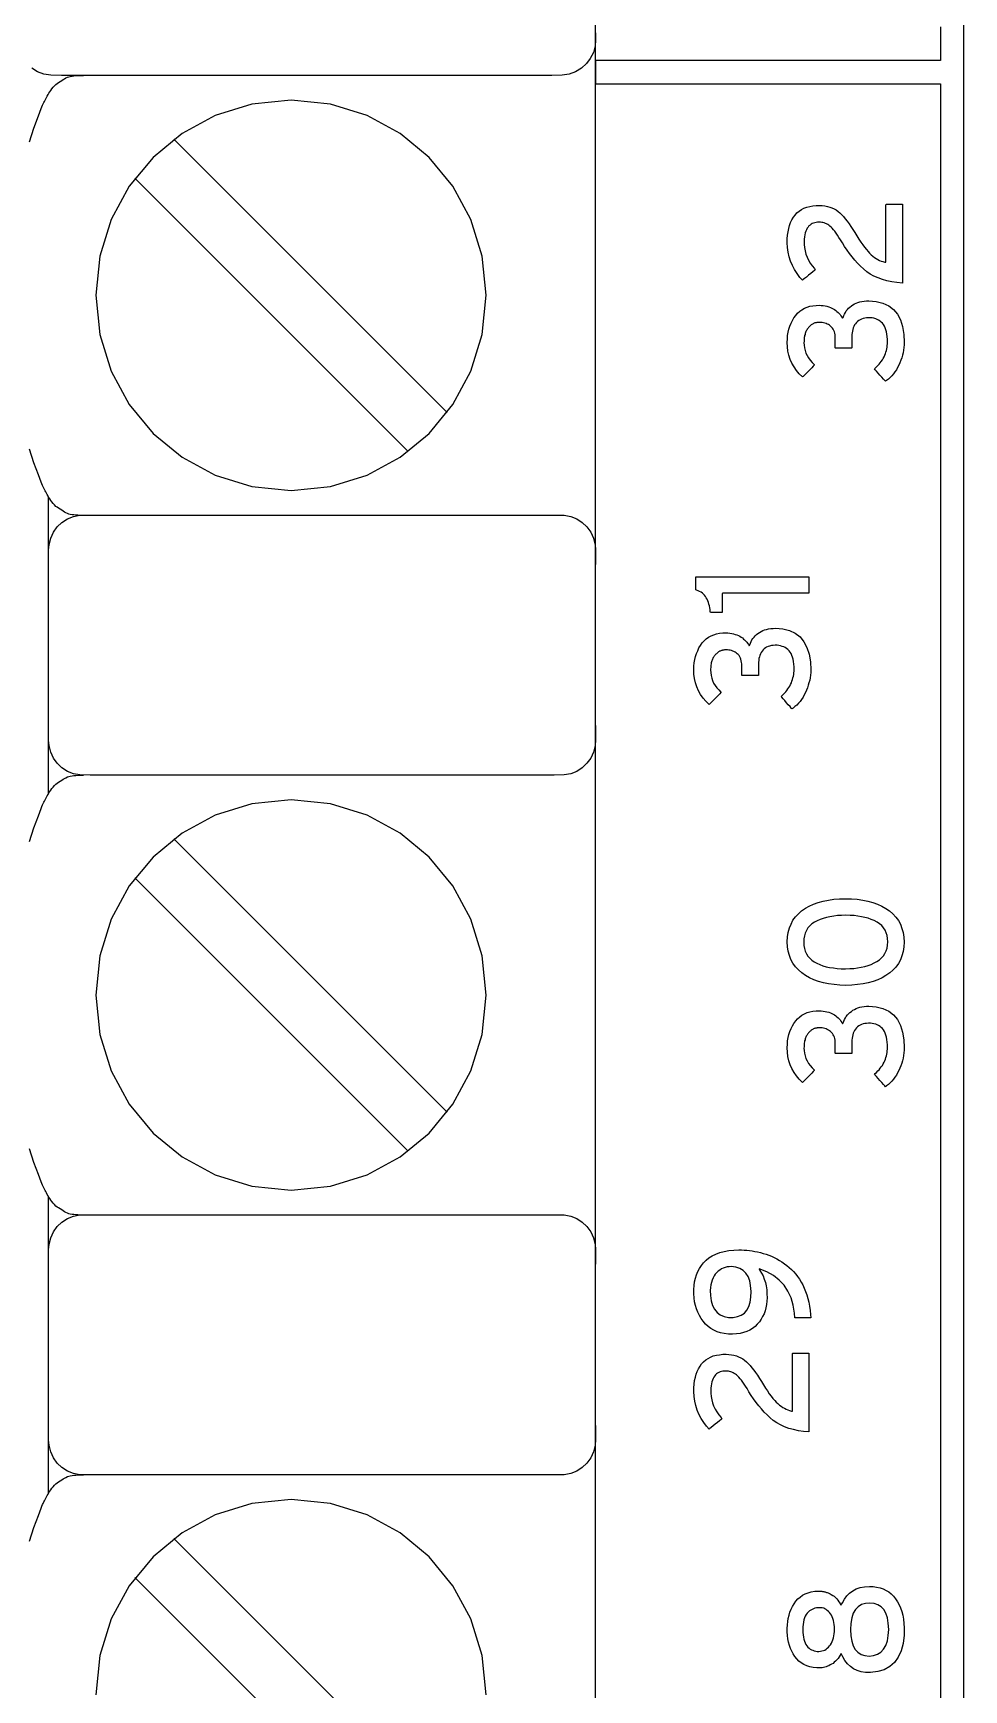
# Model space of a CAD drawing. Extents: x 1 to 47.7, y 0.2 to 33.5.
# Drawn here: x 32.601 to 33.399, y 12.192 to 13.613 of the extents above; entities that cross this region are included whole.
import ezdxf

# ---------------------------------------------------------------- set-up
doc = ezdxf.new("R2010")
doc.units = 0
doc.header["$MEASUREMENT"] = 0
doc.layers.add('6_0____DWG', color=7, linetype='CONTINUOUS')

msp = doc.modelspace()

# ---------------------------------------------------------------- linework, layer by layer
at = {"layer": '6_0____DWG'}
for points in [[(33.0831, 8.8068), (33.0831, 13.7879)], [(33.3988, 12.1213), (33.3988, 12.2202), (33.3988, 12.317), (33.3988, 12.4116), (33.3988, 12.5042), (33.3988, 12.5945), (33.3988, 12.6825), (33.3988, 12.7681), (33.3988, 12.8514), (33.3988, 12.9321), (33.3988, 13.0103), (33.3988, 13.0859), (33.3988, 13.1588), (33.3988, 13.229), (33.3988, 13.2963), (33.3988, 13.3609), (33.3988, 13.4224), (33.3988, 13.481), (33.3988, 13.5365), (33.3988, 13.5889), (33.3988, 13.6382)], [(33.0831, 13.6133), (33.0831, 13.611), (33.0831, 13.609), (33.0831, 13.6076), (33.0831, 13.6069), (33.0828, 13.6021), (33.0813, 13.5965), (33.0787, 13.5914), (33.0753, 13.5869), (33.071, 13.583), (33.0661, 13.58), (33.0607, 13.578), (33.0547, 13.5769), (33.0456, 13.5768), (33.0092, 13.5768), (32.9492, 13.5768), (32.875, 13.5768), (32.7961, 13.5768), (32.7219, 13.5768), (32.6619, 13.5768), (32.6255, 13.5768), (32.6164, 13.5769), (32.6104, 13.578), (32.6049, 13.58), (32.6, 13.583)], [(33.3788, 13.6185), (33.3788, 13.6054), (33.3788, 13.6002), (33.3788, 13.5959), (33.3788, 13.5927), (33.3788, 13.5906), (33.3788, 13.5896), (33.3786, 13.5895), (33.3755, 13.5895), (33.369, 13.5895), (33.3594, 13.5895), (33.3472, 13.5895), (33.3326, 13.5895), (33.3161, 13.5895), (33.298, 13.5895), (33.2586, 13.5895), (33.2171, 13.5895), (33.1767, 13.5895), (33.1578, 13.5895), (33.1402, 13.5895), (33.1243, 13.5895), (33.1104, 13.5895), (33.099, 13.5895), (33.0905, 13.5895), (33.085, 13.5895), (33.0836, 13.5895), (33.0831, 13.5895), (33.0831, 13.5876), (33.0831, 13.5832), (33.0831, 13.5726), (33.0831, 13.5697), (33.0831, 13.5695), (33.084, 13.5695), (33.0883, 13.5695), (33.0958, 13.5695), (33.1063, 13.5695), (33.1194, 13.5695), (33.1346, 13.5695), (33.1517, 13.5695), (33.1703, 13.5695), (33.1899, 13.5695), (33.231, 13.5695), (33.2721, 13.5695), (33.2917, 13.5695), (33.3103, 13.5695), (33.3273, 13.5695), (33.3426, 13.5695), (33.3556, 13.5695), (33.3661, 13.5695), (33.3737, 13.5695), (33.378, 13.5695), (33.3788, 13.5695), (33.3788, 13.569), (33.3788, 13.5666), (33.3788, 13.562), (33.3788, 13.5554), (33.3788, 13.5467), (33.3788, 13.5361), (33.3788, 13.5234), (33.3788, 13.5088), (33.3788, 13.4923), (33.3788, 13.4738), (33.3788, 13.4535), (33.3788, 13.4313), (33.3788, 13.4072), (33.3788, 13.3814), (33.3788, 13.3537), (33.3788, 13.3243), (33.3788, 13.2932), (33.3788, 13.2603), (33.3788, 13.2258), (33.3788, 13.1896), (33.3788, 13.1517), (33.3788, 13.1123), (33.3788, 13.0712), (33.3788, 13.0286), (33.3788, 12.9845), (33.3788, 12.9388), (33.3788, 12.8917), (33.3788, 12.8431), (33.3788, 12.793), (33.3788, 12.7416), (33.3788, 12.6887), (33.3788, 12.6345), (33.3788, 12.579), (33.3788, 12.5221), (33.3788, 12.4639), (33.3788, 12.4045), (33.3788, 12.3439), (33.3788, 12.282), (33.3788, 12.219), (33.3788, 12.1547)], [(32.598, 13.5199), (32.6018, 13.5317), (32.6057, 13.542), (32.6081, 13.5483), (32.6087, 13.5498), (32.6093, 13.5512), (32.6098, 13.5524), (32.6103, 13.5535), (32.6109, 13.5545), (32.6114, 13.5556), (32.6119, 13.5567), (32.6126, 13.5578), (32.6132, 13.5591), (32.6139, 13.5603), (32.6147, 13.5615), (32.6155, 13.5628), (32.6164, 13.564), (32.6173, 13.5653), (32.6183, 13.5666), (32.6194, 13.5679), (32.6205, 13.5691), (32.6218, 13.5699), (32.623, 13.5707), (32.6243, 13.5716), (32.6256, 13.5724), (32.6268, 13.5732), (32.6281, 13.574), (32.6293, 13.5746), (32.6306, 13.5752), (32.6317, 13.5757), (32.633, 13.576), (32.6345, 13.5762), (32.6361, 13.5764), (32.6377, 13.5766), (32.6394, 13.5767), (32.6411, 13.5768), (32.6428, 13.5768), (32.6443, 13.5768)], [(32.956, 13.2878), (32.7217, 13.5221)], [(32.9226, 13.2544), (32.6883, 13.4887)], [(32.6443, 13.1995), (32.6428, 13.1995), (32.6411, 13.1995), (32.6394, 13.1996), (32.6377, 13.1997), (32.6361, 13.1999), (32.6345, 13.2001), (32.633, 13.2004), (32.6317, 13.2007), (32.6306, 13.2011), (32.6293, 13.2017), (32.6281, 13.2024), (32.6268, 13.2031), (32.6256, 13.2039), (32.6243, 13.2048), (32.623, 13.2056), (32.6218, 13.2065), (32.6205, 13.2072), (32.6194, 13.2085), (32.6183, 13.2098), (32.6173, 13.2111), (32.6164, 13.2123), (32.6155, 13.2136), (32.6147, 13.2148), (32.6139, 13.216), (32.6132, 13.2173), (32.6126, 13.2185), (32.6119, 13.2197), (32.6114, 13.2207), (32.6109, 13.2218), (32.6103, 13.2229), (32.6098, 13.224), (32.6093, 13.2252), (32.6087, 13.2265), (32.6081, 13.228), (32.6057, 13.2343), (32.6018, 13.2446), (32.598, 13.2564)], [(32.6144, 12.961), (32.6144, 13.2158)], [(32.6144, 13.1573), (32.6144, 13.1578), (32.6144, 13.1592), (32.6144, 13.1611), (32.6144, 13.1633), (32.6144, 13.1655), (32.6144, 13.1675), (32.6144, 13.169), (32.6144, 13.1697), (32.6148, 13.1745), (32.6162, 13.18), (32.6186, 13.1852), (32.6218, 13.1897), (32.6258, 13.1935), (32.6305, 13.1965), (32.6357, 13.1986), (32.6413, 13.1996), (32.6499, 13.1997), (32.6844, 13.1997), (32.7412, 13.1997), (32.8114, 13.1997), (32.8861, 13.1997), (32.9563, 13.1997), (33.0131, 13.1997), (33.0476, 13.1997), (33.0562, 13.1996), (33.0619, 13.1986), (33.0671, 13.1965), (33.0717, 13.1935), (33.0757, 13.1897), (33.079, 13.1852), (33.0814, 13.18), (33.0828, 13.1745), (33.0831, 13.1697), (33.0831, 13.169), (33.0831, 13.1675), (33.0831, 13.1655), (33.0831, 13.1633), (33.0831, 13.1611), (33.0831, 13.1592), (33.0831, 13.1578), (33.0831, 13.1573)], [(33.0831, 13.0192), (33.0831, 13.0187), (33.0831, 13.0174), (33.0831, 13.0155), (33.0831, 13.0133), (33.0831, 13.011), (33.0831, 13.009), (33.0831, 13.0076), (33.0831, 13.0069), (33.0828, 13.0021), (33.0814, 12.9965), (33.079, 12.9914), (33.0757, 12.9869), (33.0717, 12.983), (33.0671, 12.98), (33.0619, 12.978), (33.0562, 12.9769), (33.0476, 12.9768), (33.0131, 12.9768), (32.9563, 12.9768), (32.8861, 12.9768), (32.8114, 12.9768), (32.7412, 12.9768), (32.6844, 12.9768), (32.6499, 12.9768), (32.6413, 12.9769), (32.6357, 12.978), (32.6305, 12.98), (32.6258, 12.983), (32.6218, 12.9869), (32.6186, 12.9914), (32.6162, 12.9965), (32.6148, 13.0021), (32.6144, 13.0069), (32.6144, 13.0076), (32.6144, 13.009), (32.6144, 13.011), (32.6144, 13.0133), (32.6144, 13.0155), (32.6144, 13.0174), (32.6144, 13.0187), (32.6144, 13.0192)], [(32.598, 12.9199), (32.6018, 12.9317), (32.6057, 12.942), (32.6081, 12.9483), (32.6087, 12.9498), (32.6093, 12.9512), (32.6098, 12.9524), (32.6103, 12.9535), (32.6109, 12.9545), (32.6114, 12.9556), (32.6119, 12.9567), (32.6126, 12.9578), (32.6132, 12.9591), (32.6139, 12.9603), (32.6147, 12.9615), (32.6155, 12.9628), (32.6164, 12.964), (32.6173, 12.9653), (32.6183, 12.9665), (32.6194, 12.9679), (32.6205, 12.9691), (32.6218, 12.9699), (32.623, 12.9707), (32.6243, 12.9716), (32.6256, 12.9724), (32.6268, 12.9732), (32.6281, 12.974), (32.6293, 12.9746), (32.6306, 12.9752), (32.6317, 12.9757), (32.633, 12.976), (32.6345, 12.9762), (32.6361, 12.9764), (32.6377, 12.9766), (32.6394, 12.9767), (32.6411, 12.9768), (32.6428, 12.9768), (32.6443, 12.9768)], [(32.956, 12.6878), (32.7217, 12.9221)], [(32.9226, 12.6544), (32.6883, 12.8887)], [(32.6443, 12.5995), (32.6428, 12.5995), (32.6411, 12.5995), (32.6394, 12.5996), (32.6377, 12.5997), (32.6361, 12.5999), (32.6345, 12.6001), (32.633, 12.6004), (32.6317, 12.6007), (32.6306, 12.6011), (32.6293, 12.6017), (32.6281, 12.6024), (32.6268, 12.6031), (32.6256, 12.6039), (32.6243, 12.6048), (32.623, 12.6056), (32.6218, 12.6064), (32.6205, 12.6072), (32.6194, 12.6085), (32.6183, 12.6098), (32.6173, 12.6111), (32.6164, 12.6123), (32.6155, 12.6136), (32.6147, 12.6148), (32.6139, 12.616), (32.6132, 12.6173), (32.6126, 12.6185), (32.6119, 12.6197), (32.6114, 12.6207), (32.6109, 12.6218), (32.6103, 12.6229), (32.6098, 12.624), (32.6093, 12.6252), (32.6087, 12.6265), (32.6081, 12.628), (32.6057, 12.6343), (32.6018, 12.6446), (32.598, 12.6564)], [(32.6144, 12.361), (32.6144, 12.6158)], [(32.6144, 12.5573), (32.6144, 12.5578), (32.6144, 12.5592), (32.6144, 12.5611), (32.6144, 12.5633), (32.6144, 12.5655), (32.6144, 12.5675), (32.6144, 12.569), (32.6144, 12.5697), (32.6148, 12.5745), (32.6162, 12.58), (32.6186, 12.5852), (32.6218, 12.5897), (32.6258, 12.5935), (32.6305, 12.5965), (32.6357, 12.5986), (32.6413, 12.5996), (32.6499, 12.5997), (32.6844, 12.5997), (32.7412, 12.5997), (32.8114, 12.5997), (32.8861, 12.5997), (32.9563, 12.5997), (33.0131, 12.5997), (33.0476, 12.5997), (33.0562, 12.5996), (33.0619, 12.5986), (33.0671, 12.5965), (33.0717, 12.5935), (33.0757, 12.5897), (33.079, 12.5852), (33.0814, 12.58), (33.0828, 12.5745), (33.0831, 12.5697), (33.0831, 12.569), (33.0831, 12.5675), (33.0831, 12.5655), (33.0831, 12.5633), (33.0831, 12.5611), (33.0831, 12.5592), (33.0831, 12.5578), (33.0831, 12.5573)], [(33.0831, 12.4192), (33.0831, 12.4187), (33.0831, 12.4174), (33.0831, 12.4155), (33.0831, 12.4133), (33.0831, 12.411), (33.0831, 12.409), (33.0831, 12.4076), (33.0831, 12.4069), (33.0828, 12.4021), (33.0814, 12.3965), (33.079, 12.3914), (33.0757, 12.3869), (33.0717, 12.383), (33.0671, 12.38), (33.0619, 12.378), (33.0562, 12.3769), (33.0476, 12.3768), (33.0131, 12.3768), (32.9563, 12.3768), (32.8861, 12.3768), (32.8114, 12.3768), (32.7412, 12.3768), (32.6844, 12.3768), (32.6499, 12.3768), (32.6413, 12.3769), (32.6357, 12.378), (32.6305, 12.38), (32.6258, 12.383), (32.6218, 12.3869), (32.6186, 12.3914), (32.6162, 12.3965), (32.6148, 12.4021), (32.6144, 12.4069), (32.6144, 12.4076), (32.6144, 12.409), (32.6144, 12.411), (32.6144, 12.4133), (32.6144, 12.4155), (32.6144, 12.4174), (32.6144, 12.4187), (32.6144, 12.4192)], [(32.598, 12.3199), (32.6018, 12.3317), (32.6057, 12.342), (32.6081, 12.3483), (32.6087, 12.3498), (32.6093, 12.3512), (32.6098, 12.3523), (32.6103, 12.3535), (32.6109, 12.3545), (32.6114, 12.3556), (32.6119, 12.3567), (32.6126, 12.3578), (32.6132, 12.3591), (32.6139, 12.3603), (32.6147, 12.3615), (32.6155, 12.3628), (32.6164, 12.364), (32.6173, 12.3653), (32.6183, 12.3665), (32.6194, 12.3679), (32.6205, 12.3691), (32.6218, 12.3699), (32.623, 12.3707), (32.6243, 12.3716), (32.6256, 12.3724), (32.6268, 12.3732), (32.6281, 12.374), (32.6293, 12.3746), (32.6306, 12.3752), (32.6317, 12.3757), (32.633, 12.376), (32.6345, 12.3762), (32.6361, 12.3764), (32.6377, 12.3766), (32.6394, 12.3767), (32.6411, 12.3768), (32.6428, 12.3768), (32.6443, 12.3768)], [(32.9894, 12.1882), (32.986, 12.2219), (32.9763, 12.2533), (32.9609, 12.2817), (32.9405, 12.3065), (32.9158, 12.3269), (32.8874, 12.3424), (32.856, 12.3521), (32.8223, 12.3555), (32.7886, 12.3521), (32.7572, 12.3424), (32.7288, 12.3269), (32.704, 12.3065), (32.6835, 12.2817), (32.6681, 12.2533), (32.6583, 12.2219), (32.6549, 12.1882)], [(32.956, 12.0878), (32.7217, 12.3221)], [(32.9226, 12.0544), (32.6883, 12.2887)]]:
    msp.add_lwpolyline(points, dxfattribs=at)
for points in [[(32.8223, 13.2208), (32.856, 13.2242), (32.8874, 13.234), (32.9158, 13.2494), (32.9405, 13.2698), (32.9609, 13.2946), (32.9763, 13.3231), (32.986, 13.3545), (32.9894, 13.3883), (32.986, 13.4219), (32.9763, 13.4533), (32.9609, 13.4818), (32.9405, 13.5065), (32.9158, 13.5269), (32.8874, 13.5424), (32.856, 13.5521), (32.8223, 13.5555), (32.7886, 13.5521), (32.7572, 13.5424), (32.7288, 13.5269), (32.704, 13.5065), (32.6835, 13.4818), (32.6681, 13.4533), (32.6583, 13.4219), (32.6549, 13.3883), (32.6583, 13.3545), (32.6681, 13.3231), (32.6835, 13.2946), (32.704, 13.2698), (32.7288, 13.2494), (32.7572, 13.234), (32.7886, 13.2242)], [(33.3462, 13.3987), (33.3415, 13.3991), (33.3371, 13.3998), (33.3329, 13.4007), (33.329, 13.4018), (33.3253, 13.4031), (33.3218, 13.4047), (33.3186, 13.4065), (33.3156, 13.4085), (33.3128, 13.4108), (33.3102, 13.4133), (33.3077, 13.4158), (33.3053, 13.4184), (33.303, 13.4212), (33.3008, 13.424), (33.2987, 13.427), (33.2966, 13.43), (33.2947, 13.4332), (33.2931, 13.4359), (33.2918, 13.4379), (33.2906, 13.4398), (33.2894, 13.4415), (33.2883, 13.4431), (33.2872, 13.4444), (33.2861, 13.4457), (33.2851, 13.4467), (33.2841, 13.4476), (33.2832, 13.4483), (33.2822, 13.4489), (33.2812, 13.4495), (33.2802, 13.4499), (33.2791, 13.4503), (33.2781, 13.4506), (33.277, 13.4508), (33.2759, 13.4509), (33.2748, 13.451), (33.2735, 13.4509), (33.2723, 13.4508), (33.2711, 13.4505), (33.2699, 13.4502), (33.2689, 13.4497), (33.2679, 13.4491), (33.267, 13.4484), (33.2661, 13.4477), (33.2653, 13.4468), (33.2646, 13.4457), (33.264, 13.4445), (33.2634, 13.4432), (33.2629, 13.4417), (33.2626, 13.4401), (33.2623, 13.4383), (33.2621, 13.4364), (33.262, 13.4343), (33.262, 13.4319), (33.2623, 13.4291), (33.2628, 13.4263), (33.2635, 13.4236), (33.2645, 13.421), (33.2657, 13.4184), (33.2671, 13.4159), (33.2688, 13.4135), (33.2707, 13.4112), (33.2715, 13.4101), (33.2708, 13.4094), (33.2694, 13.4083), (33.2677, 13.4069), (33.2658, 13.4054), (33.264, 13.4039), (33.2624, 13.4026), (33.2612, 13.4017), (33.2606, 13.4012), (33.2584, 13.4036), (33.2559, 13.4069), (33.2537, 13.4103), (33.2519, 13.4139), (33.2503, 13.4175), (33.2491, 13.4213), (33.2482, 13.4252), (33.2477, 13.4292), (33.2475, 13.4333), (33.2475, 13.4367), (33.2478, 13.4398), (33.2482, 13.4428), (33.2488, 13.4456), (33.2495, 13.4482), (33.2504, 13.4507), (33.2515, 13.453), (33.2527, 13.4552), (33.2542, 13.4571), (33.2558, 13.4589), (33.2576, 13.4605), (33.2596, 13.4618), (33.2618, 13.4629), (33.2642, 13.4639), (33.2667, 13.4645), (33.2694, 13.465), (33.2723, 13.4653), (33.2751, 13.4653), (33.2775, 13.4652), (33.2797, 13.4649), (33.2819, 13.4645), (33.2839, 13.4639), (33.2858, 13.4632), (33.2877, 13.4624), (33.2894, 13.4614), (33.291, 13.4602), (33.2925, 13.4589), (33.2941, 13.4574), (33.2956, 13.4557), (33.2972, 13.4538), (33.2988, 13.4518), (33.3004, 13.4496), (33.302, 13.4473), (33.3037, 13.4447), (33.3054, 13.442), (33.3071, 13.4391), (33.3089, 13.4364), (33.3106, 13.4338), (33.3122, 13.4315), (33.3137, 13.4294), (33.3153, 13.4275), (33.3167, 13.4258), (33.3181, 13.4243), (33.3195, 13.423), (33.3209, 13.4218), (33.3223, 13.4208), (33.3237, 13.4198), (33.3251, 13.419), (33.3266, 13.4182), (33.328, 13.4176), (33.3295, 13.4171), (33.3311, 13.4166), (33.3321, 13.4166), (33.3321, 13.4195), (33.3321, 13.4251), (33.3321, 13.4325), (33.3321, 13.4409), (33.3321, 13.4493), (33.3321, 13.4568), (33.3321, 13.4627), (33.3321, 13.4659), (33.3322, 13.4663), (33.3333, 13.4663), (33.335, 13.4663), (33.3372, 13.4663), (33.3395, 13.4663), (33.3419, 13.4663), (33.3439, 13.4663), (33.3454, 13.4663), (33.3462, 13.4663), (33.3462, 13.4648), (33.3462, 13.4591), (33.3462, 13.4503), (33.3462, 13.4395), (33.3462, 13.428), (33.3462, 13.417), (33.3462, 13.4077), (33.3462, 13.4012)], [(33.3173, 13.3836), (33.3238, 13.383), (33.3294, 13.3816), (33.3344, 13.3793), (33.3385, 13.3761), (33.3419, 13.3721), (33.3445, 13.3672), (33.3463, 13.3614), (33.3474, 13.3547), (33.3477, 13.348), (33.3476, 13.3457), (33.3474, 13.3434), (33.3471, 13.3412), (33.3467, 13.339), (33.3462, 13.3368), (33.3456, 13.3346), (33.3449, 13.3325), (33.3441, 13.3304), (33.3431, 13.3283), (33.3421, 13.3263), (33.341, 13.3244), (33.3398, 13.3226), (33.3385, 13.3209), (33.3372, 13.3193), (33.3357, 13.3178), (33.3342, 13.3164), (33.3326, 13.3151), (33.3316, 13.3145), (33.331, 13.3151), (33.3299, 13.3164), (33.3285, 13.318), (33.3269, 13.3198), (33.3254, 13.3216), (33.324, 13.3232), (33.3229, 13.3244), (33.3223, 13.3251), (33.3229, 13.3258), (33.3241, 13.3269), (33.3252, 13.328), (33.3263, 13.3291), (33.3272, 13.3303), (33.3281, 13.3315), (33.329, 13.3328), (33.3297, 13.3341), (33.3304, 13.3354), (33.331, 13.3368), (33.3316, 13.3382), (33.332, 13.3396), (33.3324, 13.341), (33.3328, 13.3424), (33.333, 13.3439), (33.3332, 13.3453), (33.3333, 13.3467), (33.3334, 13.3481), (33.3333, 13.3504), (33.3332, 13.3528), (33.3329, 13.3549), (33.3326, 13.3569), (33.3321, 13.3587), (33.3315, 13.3604), (33.3308, 13.3619), (33.33, 13.3632), (33.329, 13.3644), (33.3281, 13.3653), (33.327, 13.3662), (33.3258, 13.3669), (33.3246, 13.3676), (33.3233, 13.3681), (33.3218, 13.3685), (33.3203, 13.3688), (33.3188, 13.3689), (33.3171, 13.369), (33.3154, 13.3689), (33.3139, 13.3686), (33.3125, 13.3683), (33.3111, 13.3679), (33.3099, 13.3673), (33.3088, 13.3666), (33.3077, 13.3658), (33.3068, 13.3649), (33.306, 13.3639), (33.3052, 13.3628), (33.3046, 13.3616), (33.3041, 13.3603), (33.3036, 13.359), (33.3033, 13.3575), (33.303, 13.356), (33.3028, 13.3545), (33.3027, 13.3528), (33.3027, 13.3518), (33.3027, 13.3512), (33.3027, 13.3502), (33.3027, 13.3489), (33.3027, 13.3475), (33.3027, 13.346), (33.3027, 13.3447), (33.3027, 13.3437), (33.3027, 13.3431), (33.3026, 13.343), (33.3015, 13.343), (33.2998, 13.343), (33.2977, 13.343), (33.2953, 13.343), (33.293, 13.343), (33.2909, 13.343), (33.2894, 13.343), (33.2887, 13.343), (33.2886, 13.3432), (33.2886, 13.3439), (33.2886, 13.345), (33.2886, 13.3463), (33.2886, 13.3478), (33.2886, 13.3492), (33.2886, 13.3505), (33.2886, 13.3513), (33.2886, 13.3517), (33.2886, 13.353), (33.2884, 13.3544), (33.2882, 13.3557), (33.2879, 13.357), (33.2874, 13.3581), (33.2869, 13.3592), (33.2862, 13.3601), (33.2855, 13.361), (33.2846, 13.3618), (33.2837, 13.3625), (33.2828, 13.3631), (33.2818, 13.3636), (33.2808, 13.3641), (33.2797, 13.3644), (33.2786, 13.3647), (33.2775, 13.3649), (33.2763, 13.365), (33.2752, 13.365), (33.2747, 13.365), (33.2742, 13.365), (33.2737, 13.3649), (33.2732, 13.3649), (33.2727, 13.3648), (33.2722, 13.3647), (33.2717, 13.3646), (33.2711, 13.3645), (33.2706, 13.3643), (33.2701, 13.3641), (33.2696, 13.3638), (33.269, 13.3635), (33.2686, 13.3632), (33.2681, 13.3629), (33.2676, 13.3625), (33.2671, 13.3621), (33.2667, 13.3617), (33.2663, 13.3612), (33.2658, 13.3607), (33.2654, 13.3602), (33.2649, 13.3596), (33.2646, 13.3591), (33.2642, 13.3584), (33.2638, 13.3578), (33.2635, 13.3571), (33.2632, 13.3563), (33.2629, 13.3556), (33.2627, 13.3547), (33.2624, 13.3539), (33.2623, 13.3529), (33.2621, 13.352), (33.262, 13.3509), (33.2619, 13.3499), (33.2619, 13.3488), (33.2618, 13.3476), (33.2619, 13.3455), (33.2622, 13.3432), (33.2627, 13.3409), (33.2635, 13.3387), (33.2645, 13.3366), (33.2657, 13.3345), (33.2671, 13.3326), (33.2687, 13.3307), (33.2706, 13.3289), (33.2706, 13.3284), (33.2697, 13.3275), (33.2684, 13.3261), (33.2667, 13.3244), (33.265, 13.3227), (33.2633, 13.321), (33.2619, 13.3196), (33.261, 13.3186), (33.2606, 13.3182), (33.2578, 13.3209), (33.2554, 13.3238), (33.2533, 13.3268), (33.2515, 13.33), (33.25, 13.3333), (33.2489, 13.3368), (33.2481, 13.3404), (33.2476, 13.3441), (33.2475, 13.3479), (33.2476, 13.351), (33.2478, 13.3539), (33.2483, 13.3567), (33.2489, 13.3593), (33.2497, 13.3619), (33.2507, 13.3643), (33.2519, 13.3666), (33.2532, 13.3688), (33.2547, 13.3709), (33.2563, 13.3728), (33.2582, 13.3745), (33.2601, 13.3759), (33.2622, 13.3771), (33.2645, 13.3781), (33.2669, 13.3788), (33.2695, 13.3793), (33.2722, 13.3796), (33.2747, 13.3797), (33.2765, 13.3795), (33.2783, 13.3794), (33.28, 13.3791), (33.2815, 13.3788), (33.283, 13.3784), (33.2844, 13.3779), (33.2857, 13.3773), (33.2869, 13.3767), (33.288, 13.376), (33.289, 13.3752), (33.29, 13.3744), (33.291, 13.3735), (33.2919, 13.3726), (33.2927, 13.3717), (33.2935, 13.3707), (33.2942, 13.3696), (33.2949, 13.3686), (33.2954, 13.3693), (33.2959, 13.3708), (33.2966, 13.3722), (33.2973, 13.3735), (33.2981, 13.3748), (33.2991, 13.376), (33.3001, 13.3771), (33.3012, 13.3781), (33.3024, 13.3791), (33.3037, 13.38), (33.3051, 13.3808), (33.3066, 13.3815), (33.3081, 13.3821), (33.3098, 13.3826), (33.3115, 13.383), (33.3134, 13.3833), (33.3153, 13.3835)], [(33.2661, 13.1328), (33.2633, 13.1328), (33.2557, 13.1328), (33.2448, 13.1328), (33.2322, 13.1328), (33.2191, 13.1328), (33.2072, 13.1328), (33.1978, 13.1328), (33.1924, 13.1328), (33.1916, 13.1326), (33.1916, 13.1314), (33.1916, 13.1293), (33.1916, 13.1266), (33.1916, 13.1237), (33.1916, 13.1209), (33.1916, 13.1184), (33.1916, 13.1167), (33.1916, 13.1161), (33.1912, 13.1161), (33.1902, 13.1161), (33.1887, 13.1161), (33.187, 13.1161), (33.1853, 13.1161), (33.1837, 13.1161), (33.1824, 13.1161), (33.1817, 13.1161), (33.1815, 13.117), (33.1813, 13.1187), (33.181, 13.1203), (33.1807, 13.1219), (33.1803, 13.1234), (33.1799, 13.1248), (33.1794, 13.1262), (33.1788, 13.1276), (33.1781, 13.1289), (33.1774, 13.13), (33.1766, 13.1311), (33.1757, 13.1321), (33.1747, 13.1329), (33.1736, 13.1337), (33.1724, 13.1343), (33.1711, 13.1349), (33.1697, 13.1353), (33.169, 13.1356), (33.169, 13.1364), (33.169, 13.1379), (33.169, 13.1397), (33.169, 13.1417), (33.169, 13.1436), (33.169, 13.1453), (33.169, 13.1465), (33.169, 13.1469), (33.1727, 13.1469), (33.1826, 13.1469), (33.1967, 13.1469), (33.2133, 13.1469), (33.2303, 13.1469), (33.2459, 13.1469), (33.2581, 13.1469), (33.2652, 13.1469), (33.2661, 13.1468), (33.2661, 13.1457), (33.2661, 13.144), (33.2661, 13.1417), (33.2661, 13.1392), (33.2661, 13.1368), (33.2661, 13.1348), (33.2661, 13.1333)], [(33.2373, 13.1027), (33.2437, 13.1022), (33.2494, 13.1007), (33.2543, 13.0984), (33.2585, 13.0953), (33.2618, 13.0912), (33.2644, 13.0863), (33.2663, 13.0805), (33.2674, 13.0738), (33.2677, 13.0671), (33.2676, 13.0648), (33.2674, 13.0626), (33.2671, 13.0603), (33.2667, 13.0581), (33.2661, 13.0559), (33.2655, 13.0538), (33.2648, 13.0517), (33.264, 13.0495), (33.2631, 13.0475), (33.2621, 13.0455), (33.261, 13.0435), (33.2598, 13.0417), (33.2585, 13.04), (33.2571, 13.0384), (33.2557, 13.0369), (33.2541, 13.0355), (33.2525, 13.0342), (33.2515, 13.0336), (33.2509, 13.0343), (33.2499, 13.0355), (33.2484, 13.0371), (33.2469, 13.0389), (33.2453, 13.0407), (33.2439, 13.0423), (33.2428, 13.0436), (33.2422, 13.0442), (33.2429, 13.0449), (33.2441, 13.046), (33.2452, 13.0471), (33.2462, 13.0483), (33.2472, 13.0494), (33.2481, 13.0507), (33.2489, 13.0519), (33.2497, 13.0532), (33.2504, 13.0546), (33.251, 13.056), (33.2515, 13.0574), (33.252, 13.0588), (33.2524, 13.0602), (33.2527, 13.0616), (33.253, 13.063), (33.2532, 13.0644), (33.2533, 13.0658), (33.2533, 13.0672), (33.2533, 13.0696), (33.2531, 13.0719), (33.2529, 13.0741), (33.2525, 13.0761), (33.252, 13.0779), (33.2514, 13.0795), (33.2507, 13.081), (33.2499, 13.0823), (33.249, 13.0835), (33.248, 13.0845), (33.2469, 13.0853), (33.2458, 13.0861), (33.2445, 13.0867), (33.2432, 13.0872), (33.2418, 13.0876), (33.2403, 13.0879), (33.2387, 13.0881), (33.237, 13.0881), (33.2354, 13.088), (33.2339, 13.0878), (33.2324, 13.0874), (33.2311, 13.087), (33.2298, 13.0864), (33.2287, 13.0858), (33.2277, 13.085), (33.2267, 13.0841), (33.2259, 13.0831), (33.2252, 13.0819), (33.2246, 13.0807), (33.224, 13.0794), (33.2236, 13.0781), (33.2232, 13.0767), (33.223, 13.0752), (33.2228, 13.0736), (33.2227, 13.072), (33.2227, 13.0709), (33.2227, 13.0704), (33.2227, 13.0694), (33.2227, 13.0681), (33.2227, 13.0666), (33.2227, 13.0651), (33.2227, 13.0638), (33.2227, 13.0628), (33.2227, 13.0622), (33.2225, 13.0622), (33.2215, 13.0622), (33.2198, 13.0622), (33.2176, 13.0622), (33.2153, 13.0622), (33.2129, 13.0622), (33.2109, 13.0622), (33.2094, 13.0622), (33.2086, 13.0622), (33.2086, 13.0623), (33.2086, 13.063), (33.2086, 13.0641), (33.2086, 13.0655), (33.2086, 13.067), (33.2086, 13.0684), (33.2086, 13.0696), (33.2086, 13.0705), (33.2086, 13.0709), (33.2085, 13.0722), (33.2084, 13.0735), (33.2081, 13.0749), (33.2078, 13.0761), (33.2074, 13.0772), (33.2068, 13.0783), (33.2062, 13.0793), (33.2054, 13.0801), (33.2045, 13.0809), (33.2037, 13.0816), (33.2027, 13.0822), (33.2018, 13.0828), (33.2008, 13.0832), (33.1997, 13.0836), (33.1986, 13.0838), (33.1974, 13.084), (33.1963, 13.0841), (33.1951, 13.0842), (33.1947, 13.0842), (33.1942, 13.0841), (33.1937, 13.0841), (33.1932, 13.084), (33.1927, 13.084), (33.1921, 13.0839), (33.1916, 13.0837), (33.1911, 13.0836), (33.1905, 13.0834), (33.19, 13.0832), (33.1895, 13.083), (33.189, 13.0827), (33.1885, 13.0824), (33.188, 13.082), (33.1876, 13.0816), (33.1871, 13.0812), (33.1867, 13.0808), (33.1862, 13.0804), (33.1857, 13.0799), (33.1853, 13.0793), (33.1849, 13.0788), (33.1845, 13.0782), (33.1841, 13.0776), (33.1838, 13.0769), (33.1834, 13.0762), (33.1831, 13.0755), (33.1828, 13.0747), (33.1826, 13.0739), (33.1824, 13.073), (33.1822, 13.0721), (33.1821, 13.0711), (33.1819, 13.0701), (33.1819, 13.069), (33.1818, 13.0679), (33.1818, 13.0668), (33.1819, 13.0647), (33.1822, 13.0623), (33.1827, 13.06), (33.1834, 13.0578), (33.1844, 13.0557), (33.1856, 13.0537), (33.187, 13.0517), (33.1887, 13.0498), (33.1906, 13.048), (33.1906, 13.0475), (33.1897, 13.0466), (33.1883, 13.0452), (33.1867, 13.0436), (33.185, 13.0418), (33.1833, 13.0401), (33.1819, 13.0387), (33.1809, 13.0377), (33.1806, 13.0373), (33.1778, 13.0401), (33.1753, 13.0429), (33.1732, 13.0459), (33.1714, 13.0491), (33.17, 13.0524), (33.1688, 13.0559), (33.168, 13.0595), (33.1675, 13.0633), (33.1674, 13.0671), (33.1675, 13.0701), (33.1678, 13.073), (33.1683, 13.0758), (33.1689, 13.0785), (33.1697, 13.081), (33.1707, 13.0835), (33.1718, 13.0858), (33.1731, 13.088), (33.1746, 13.0901), (33.1763, 13.0919), (33.1781, 13.0936), (33.1801, 13.095), (33.1822, 13.0962), (33.1845, 13.0972), (33.1869, 13.0979), (33.1895, 13.0985), (33.1922, 13.0987), (33.1946, 13.0988), (33.1965, 13.0987), (33.1982, 13.0985), (33.1999, 13.0982), (33.2015, 13.0979), (33.2029, 13.0975), (33.2043, 13.097), (33.2056, 13.0965), (33.2068, 13.0958), (33.2079, 13.0951), (33.209, 13.0944), (33.21, 13.0935), (33.2109, 13.0927), (33.2118, 13.0918), (33.2127, 13.0908), (33.2135, 13.0898), (33.2142, 13.0888), (33.2149, 13.0877), (33.2154, 13.0885), (33.2159, 13.0899), (33.2165, 13.0913), (33.2172, 13.0927), (33.2181, 13.0939), (33.219, 13.0951), (33.22, 13.0962), (33.2212, 13.0973), (33.2224, 13.0983), (33.2237, 13.0992), (33.225, 13.1), (33.2265, 13.1007), (33.2281, 13.1013), (33.2297, 13.1018), (33.2315, 13.1022), (33.2333, 13.1025), (33.2353, 13.1026)], [(32.8223, 12.6208), (32.856, 12.6242), (32.8874, 12.634), (32.9158, 12.6494), (32.9405, 12.6698), (32.9609, 12.6946), (32.9763, 12.7231), (32.986, 12.7545), (32.9894, 12.7882), (32.986, 12.8219), (32.9763, 12.8533), (32.9609, 12.8818), (32.9405, 12.9065), (32.9158, 12.9269), (32.8874, 12.9424), (32.856, 12.9521), (32.8223, 12.9555), (32.7886, 12.9521), (32.7572, 12.9424), (32.7288, 12.9269), (32.704, 12.9065), (32.6835, 12.8818), (32.6681, 12.8533), (32.6583, 12.8219), (32.6549, 12.7882), (32.6583, 12.7545), (32.6681, 12.7231), (32.6835, 12.6946), (32.704, 12.6698), (32.7288, 12.6494), (32.7572, 12.634), (32.7886, 12.6242)], [(33.2974, 12.8708), (33.3026, 12.8707), (33.3075, 12.8703), (33.3122, 12.8696), (33.3166, 12.8687), (33.3208, 12.8675), (33.3247, 12.8661), (33.3284, 12.8644), (33.3319, 12.8625), (33.3352, 12.8603), (33.338, 12.8578), (33.3405, 12.8551), (33.3427, 12.8521), (33.3444, 12.8489), (33.3458, 12.8454), (33.3468, 12.8417), (33.3475, 12.8377), (33.3478, 12.8335), (33.3475, 12.8294), (33.3468, 12.8255), (33.3458, 12.8218), (33.3445, 12.8184), (33.3427, 12.8152), (33.3406, 12.8122), (33.3381, 12.8095), (33.3353, 12.8071), (33.3321, 12.8049), (33.3287, 12.8029), (33.325, 12.8012), (33.3211, 12.7998), (33.3169, 12.7986), (33.3125, 12.7977), (33.3078, 12.7971), (33.3029, 12.7967), (33.2977, 12.7965), (33.2925, 12.7967), (33.2876, 12.7971), (33.2829, 12.7977), (33.2785, 12.7987), (33.2743, 12.7998), (33.2703, 12.8013), (33.2666, 12.803), (33.2631, 12.805), (33.2599, 12.8072), (33.257, 12.8097), (33.2545, 12.8124), (33.2524, 12.8154), (33.2506, 12.8186), (33.2493, 12.822), (33.2483, 12.8257), (33.2477, 12.8296), (33.2475, 12.8338), (33.2477, 12.838), (33.2483, 12.8419), (33.2493, 12.8457), (33.2507, 12.8491), (33.2524, 12.8523), (33.2545, 12.8552), (33.257, 12.8579), (33.2598, 12.8604), (33.263, 12.8626), (33.2664, 12.8645), (33.2701, 12.8662), (33.274, 12.8676), (33.2782, 12.8687), (33.2827, 12.8696), (33.2873, 12.8703), (33.2923, 12.8707)], [(33.2977, 12.8566), (33.2941, 12.8565), (33.2906, 12.8563), (33.2873, 12.8559), (33.2841, 12.8554), (33.2811, 12.8547), (33.2783, 12.8539), (33.2756, 12.853), (33.273, 12.8519), (33.2707, 12.8506), (33.2685, 12.8492), (33.2667, 12.8475), (33.2652, 12.8457), (33.2639, 12.8436), (33.2629, 12.8414), (33.2622, 12.839), (33.2617, 12.8364), (33.2616, 12.8335), (33.2617, 12.8308), (33.2622, 12.8282), (33.2629, 12.8258), (33.2639, 12.8236), (33.2651, 12.8216), (33.2667, 12.8198), (33.2685, 12.8181), (33.2705, 12.8167), (33.2729, 12.8154), (33.2754, 12.8143), (33.278, 12.8133), (33.2809, 12.8125), (33.2838, 12.8119), (33.287, 12.8114), (33.2903, 12.811), (33.2938, 12.8108), (33.2974, 12.8108), (33.301, 12.8109), (33.3045, 12.8111), (33.3078, 12.8115), (33.3109, 12.812), (33.3139, 12.8127), (33.3167, 12.8135), (33.3194, 12.8145), (33.3219, 12.8157), (33.3242, 12.817), (33.3264, 12.8184), (33.3283, 12.82), (33.3299, 12.8219), (33.3312, 12.8239), (33.3323, 12.8261), (33.333, 12.8285), (33.3335, 12.831), (33.3336, 12.8338), (33.3335, 12.8366), (33.333, 12.8392), (33.3323, 12.8416), (33.3313, 12.8439), (33.33, 12.8459), (33.3284, 12.8477), (33.3265, 12.8493), (33.3244, 12.8508), (33.322, 12.852), (33.3195, 12.8531), (33.3169, 12.854), (33.3141, 12.8548), (33.3111, 12.8554), (33.308, 12.8559), (33.3047, 12.8563), (33.3013, 12.8565)], [(33.3173, 12.7787), (33.3238, 12.7781), (33.3294, 12.7767), (33.3344, 12.7744), (33.3385, 12.7712), (33.3419, 12.7672), (33.3445, 12.7622), (33.3463, 12.7565), (33.3474, 12.7498), (33.3477, 12.7431), (33.3476, 12.7408), (33.3474, 12.7385), (33.3471, 12.7363), (33.3467, 12.7341), (33.3462, 12.7319), (33.3456, 12.7297), (33.3449, 12.7276), (33.3441, 12.7255), (33.3431, 12.7234), (33.3421, 12.7214), (33.341, 12.7195), (33.3398, 12.7177), (33.3385, 12.716), (33.3372, 12.7144), (33.3357, 12.7129), (33.3342, 12.7115), (33.3326, 12.7102), (33.3316, 12.7096), (33.331, 12.7102), (33.3299, 12.7115), (33.3285, 12.7131), (33.3269, 12.7149), (33.3254, 12.7167), (33.324, 12.7183), (33.3229, 12.7195), (33.3223, 12.7202), (33.3229, 12.7209), (33.3241, 12.7219), (33.3252, 12.7231), (33.3263, 12.7242), (33.3272, 12.7254), (33.3281, 12.7266), (33.329, 12.7279), (33.3297, 12.7292), (33.3304, 12.7305), (33.331, 12.7319), (33.3316, 12.7333), (33.332, 12.7347), (33.3324, 12.7361), (33.3328, 12.7375), (33.333, 12.7389), (33.3332, 12.7404), (33.3333, 12.7418), (33.3334, 12.7432), (33.3333, 12.7455), (33.3332, 12.7479), (33.3329, 12.75), (33.3326, 12.752), (33.3321, 12.7538), (33.3315, 12.7555), (33.3308, 12.757), (33.33, 12.7583), (33.329, 12.7594), (33.3281, 12.7604), (33.327, 12.7613), (33.3258, 12.762), (33.3246, 12.7627), (33.3233, 12.7632), (33.3218, 12.7636), (33.3203, 12.7638), (33.3188, 12.764), (33.3171, 12.764), (33.3154, 12.7639), (33.3139, 12.7637), (33.3125, 12.7634), (33.3111, 12.7629), (33.3099, 12.7624), (33.3088, 12.7617), (33.3077, 12.7609), (33.3068, 12.76), (33.306, 12.759), (33.3052, 12.7579), (33.3046, 12.7567), (33.3041, 12.7554), (33.3036, 12.7541), (33.3033, 12.7526), (33.303, 12.7511), (33.3028, 12.7496), (33.3027, 12.7479), (33.3027, 12.7469), (33.3027, 12.7463), (33.3027, 12.7453), (33.3027, 12.744), (33.3027, 12.7425), (33.3027, 12.7411), (33.3027, 12.7398), (33.3027, 12.7387), (33.3027, 12.7382), (33.3026, 12.7381), (33.3015, 12.7381), (33.2998, 12.7381), (33.2977, 12.7381), (33.2953, 12.7381), (33.293, 12.7381), (33.2909, 12.7381), (33.2894, 12.7381), (33.2887, 12.7381), (33.2886, 12.7383), (33.2886, 12.739), (33.2886, 12.7401), (33.2886, 12.7414), (33.2886, 12.7429), (33.2886, 12.7443), (33.2886, 12.7455), (33.2886, 12.7464), (33.2886, 12.7468), (33.2886, 12.7481), (33.2884, 12.7495), (33.2882, 12.7508), (33.2879, 12.752), (33.2874, 12.7532), (33.2869, 12.7542), (33.2862, 12.7552), (33.2855, 12.7561), (33.2846, 12.7569), (33.2837, 12.7576), (33.2828, 12.7582), (33.2818, 12.7587), (33.2808, 12.7592), (33.2797, 12.7595), (33.2786, 12.7598), (33.2775, 12.76), (33.2763, 12.7601), (33.2752, 12.7601), (33.2747, 12.7601), (33.2742, 12.7601), (33.2737, 12.76), (33.2732, 12.76), (33.2727, 12.7599), (33.2722, 12.7598), (33.2717, 12.7597), (33.2711, 12.7596), (33.2706, 12.7594), (33.2701, 12.7592), (33.2696, 12.7589), (33.269, 12.7586), (33.2686, 12.7583), (33.2681, 12.758), (33.2676, 12.7576), (33.2671, 12.7572), (33.2667, 12.7568), (33.2663, 12.7563), (33.2658, 12.7558), (33.2654, 12.7553), (33.2649, 12.7547), (33.2646, 12.7541), (33.2642, 12.7535), (33.2638, 12.7529), (33.2635, 12.7522), (33.2632, 12.7514), (33.2629, 12.7507), (33.2627, 12.7498), (33.2624, 12.7489), (33.2623, 12.748), (33.2621, 12.747), (33.262, 12.746), (33.2619, 12.745), (33.2619, 12.7439), (33.2618, 12.7427), (33.2619, 12.7406), (33.2622, 12.7383), (33.2627, 12.736), (33.2635, 12.7338), (33.2645, 12.7317), (33.2657, 12.7296), (33.2671, 12.7277), (33.2687, 12.7258), (33.2706, 12.724), (33.2706, 12.7235), (33.2697, 12.7226), (33.2684, 12.7212), (33.2667, 12.7195), (33.265, 12.7178), (33.2633, 12.7161), (33.2619, 12.7147), (33.261, 12.7137), (33.2606, 12.7133), (33.2578, 12.716), (33.2554, 12.7189), (33.2533, 12.7219), (33.2515, 12.7251), (33.25, 12.7284), (33.2489, 12.7318), (33.2481, 12.7355), (33.2476, 12.7392), (33.2475, 12.743), (33.2476, 12.746), (33.2478, 12.749), (33.2483, 12.7517), (33.2489, 12.7544), (33.2497, 12.757), (33.2507, 12.7594), (33.2519, 12.7617), (33.2532, 12.7639), (33.2547, 12.766), (33.2563, 12.7679), (33.2582, 12.7696), (33.2601, 12.771), (33.2622, 12.7722), (33.2645, 12.7732), (33.2669, 12.7739), (33.2695, 12.7744), (33.2722, 12.7747), (33.2747, 12.7747), (33.2765, 12.7746), (33.2783, 12.7744), (33.28, 12.7742), (33.2815, 12.7738), (33.283, 12.7734), (33.2844, 12.773), (33.2857, 12.7724), (33.2869, 12.7718), (33.288, 12.7711), (33.289, 12.7703), (33.29, 12.7695), (33.291, 12.7686), (33.2919, 12.7677), (33.2927, 12.7668), (33.2935, 12.7658), (33.2942, 12.7647), (33.2949, 12.7636), (33.2954, 12.7644), (33.2959, 12.7659), (33.2966, 12.7673), (33.2973, 12.7686), (33.2981, 12.7699), (33.2991, 12.7711), (33.3001, 12.7722), (33.3012, 12.7732), (33.3024, 12.7742), (33.3037, 12.7751), (33.3051, 12.7759), (33.3066, 12.7766), (33.3081, 12.7772), (33.3098, 12.7777), (33.3115, 12.7781), (33.3134, 12.7784), (33.3153, 12.7786)], [(33.2061, 12.5696), (33.2084, 12.5696), (33.2106, 12.5695), (33.2129, 12.5693), (33.2152, 12.5691), (33.2175, 12.5688), (33.2198, 12.5684), (33.2221, 12.5679), (33.2245, 12.5674), (33.2269, 12.5667), (33.2293, 12.566), (33.2316, 12.5651), (33.2339, 12.5642), (33.2362, 12.5631), (33.2385, 12.5619), (33.2407, 12.5607), (33.2429, 12.5593), (33.2451, 12.5578), (33.2472, 12.5563), (33.2492, 12.5546), (33.2511, 12.5529), (33.2529, 12.551), (33.2547, 12.5489), (33.2563, 12.5468), (33.2579, 12.5445), (33.2594, 12.5421), (33.2607, 12.5396), (33.2621, 12.5369), (33.2632, 12.5341), (33.2643, 12.5311), (33.2652, 12.528), (33.266, 12.5248), (33.2666, 12.5214), (33.2671, 12.5178), (33.2675, 12.5142), (33.2677, 12.5113), (33.267, 12.5113), (33.2655, 12.5113), (33.2634, 12.5113), (33.2611, 12.5113), (33.2588, 12.5113), (33.2567, 12.5113), (33.255, 12.5113), (33.2541, 12.5113), (33.2537, 12.5153), (33.2526, 12.5222), (33.2508, 12.5285), (33.2481, 12.5342), (33.2447, 12.5393), (33.2406, 12.5438), (33.2356, 12.5476), (33.2299, 12.5508), (33.2235, 12.5534), (33.2239, 12.552), (33.2254, 12.5497), (33.2267, 12.5473), (33.2278, 12.5446), (33.2287, 12.5418), (33.2294, 12.5387), (33.2299, 12.5355), (33.2301, 12.5321), (33.2302, 12.5286), (33.2301, 12.5256), (33.2297, 12.5228), (33.2292, 12.5201), (33.2285, 12.5175), (33.2276, 12.5149), (33.2264, 12.5125), (33.2251, 12.5102), (33.2236, 12.508), (33.2218, 12.5059), (33.2199, 12.504), (33.2178, 12.5023), (33.2154, 12.5009), (33.2129, 12.4997), (33.2101, 12.4988), (33.2071, 12.4981), (33.2039, 12.4977), (33.2006, 12.4974), (33.197, 12.4975), (33.1935, 12.4979), (33.1903, 12.4986), (33.1873, 12.4995), (33.1845, 12.5007), (33.1819, 12.5022), (33.1796, 12.504), (33.1774, 12.5061), (33.1755, 12.5084), (33.1737, 12.5108), (33.1722, 12.5134), (33.1708, 12.5162), (33.1697, 12.519), (33.1688, 12.5221), (33.1681, 12.5252), (33.1677, 12.5286), (33.1674, 12.5321), (33.1674, 12.5356), (33.1676, 12.539), (33.1681, 12.5423), (33.1688, 12.5454), (33.1697, 12.5483), (33.1709, 12.5512), (33.1723, 12.5538), (33.1739, 12.5563), (33.1758, 12.5587), (33.178, 12.5609), (33.1804, 12.5629), (33.1832, 12.5647), (33.1863, 12.5661), (33.1896, 12.5673), (33.1933, 12.5683), (33.1973, 12.569), (33.2016, 12.5695)], [(33.1993, 12.5553), (33.1976, 12.5552), (33.1959, 12.555), (33.1942, 12.5546), (33.1926, 12.554), (33.1911, 12.5533), (33.1897, 12.5524), (33.1884, 12.5514), (33.1871, 12.5502), (33.1858, 12.5488), (33.1848, 12.5473), (33.1839, 12.5456), (33.1831, 12.5437), (33.1825, 12.5417), (33.182, 12.5396), (33.1817, 12.5373), (33.1815, 12.5348), (33.1817, 12.5306), (33.1823, 12.526), (33.1835, 12.522), (33.1852, 12.5187), (33.1874, 12.516), (33.1901, 12.5139), (33.1933, 12.5125), (33.197, 12.5118), (33.2011, 12.5117), (33.2048, 12.5124), (33.208, 12.5136), (33.2107, 12.5155), (33.2129, 12.518), (33.2146, 12.5211), (33.2157, 12.5248), (33.2164, 12.5292), (33.2165, 12.5341), (33.2161, 12.539), (33.2153, 12.5432), (33.2139, 12.5468), (33.212, 12.5498), (33.2096, 12.5521), (33.2067, 12.5538), (33.2033, 12.5549)], [(33.2661, 12.4135), (33.2615, 12.4139), (33.2571, 12.4146), (33.2529, 12.4155), (33.2489, 12.4166), (33.2452, 12.4179), (33.2417, 12.4195), (33.2385, 12.4213), (33.2355, 12.4234), (33.2328, 12.4256), (33.2302, 12.4281), (33.2277, 12.4306), (33.2253, 12.4333), (33.223, 12.436), (33.2207, 12.4388), (33.2186, 12.4418), (33.2166, 12.4448), (33.2146, 12.448), (33.213, 12.4507), (33.2118, 12.4527), (33.2106, 12.4546), (33.2094, 12.4563), (33.2082, 12.4579), (33.2071, 12.4592), (33.2061, 12.4605), (33.2051, 12.4615), (33.2041, 12.4624), (33.2031, 12.4631), (33.2021, 12.4637), (33.2011, 12.4643), (33.2001, 12.4647), (33.1991, 12.4651), (33.198, 12.4654), (33.197, 12.4656), (33.1959, 12.4657), (33.1948, 12.4658), (33.1935, 12.4657), (33.1922, 12.4656), (33.191, 12.4653), (33.1899, 12.465), (33.1888, 12.4645), (33.1878, 12.4639), (33.1869, 12.4633), (33.1861, 12.4625), (33.1853, 12.4616), (33.1846, 12.4605), (33.1839, 12.4593), (33.1834, 12.458), (33.1829, 12.4565), (33.1825, 12.4549), (33.1822, 12.4531), (33.182, 12.4512), (33.1819, 12.4491), (33.1819, 12.4467), (33.1822, 12.4439), (33.1827, 12.4411), (33.1834, 12.4384), (33.1844, 12.4358), (33.1856, 12.4332), (33.1871, 12.4308), (33.1888, 12.4283), (33.1907, 12.426), (33.1915, 12.4249), (33.1907, 12.4242), (33.1894, 12.4231), (33.1876, 12.4217), (33.1858, 12.4202), (33.1839, 12.4187), (33.1823, 12.4174), (33.1811, 12.4165), (33.1806, 12.416), (33.1784, 12.4184), (33.1759, 12.4217), (33.1737, 12.4251), (33.1718, 12.4287), (33.1703, 12.4323), (33.1691, 12.4361), (33.1682, 12.44), (33.1676, 12.444), (33.1674, 12.4481), (33.1675, 12.4515), (33.1677, 12.4546), (33.1681, 12.4576), (33.1687, 12.4604), (33.1695, 12.463), (33.1704, 12.4655), (33.1715, 12.4678), (33.1727, 12.47), (33.1741, 12.472), (33.1758, 12.4737), (33.1776, 12.4753), (33.1796, 12.4766), (33.1818, 12.4777), (33.1841, 12.4787), (33.1867, 12.4793), (33.1894, 12.4798), (33.1923, 12.4801), (33.195, 12.4801), (33.1974, 12.48), (33.1997, 12.4797), (33.2018, 12.4793), (33.2039, 12.4787), (33.2058, 12.478), (33.2076, 12.4772), (33.2093, 12.4762), (33.2109, 12.475), (33.2125, 12.4737), (33.214, 12.4722), (33.2156, 12.4705), (33.2171, 12.4686), (33.2187, 12.4666), (33.2204, 12.4644), (33.222, 12.4621), (33.2236, 12.4595), (33.2253, 12.4568), (33.2271, 12.4539), (33.2288, 12.4512), (33.2305, 12.4487), (33.2321, 12.4463), (33.2337, 12.4442), (33.2352, 12.4423), (33.2367, 12.4406), (33.2381, 12.4391), (33.2394, 12.4378), (33.2408, 12.4366), (33.2422, 12.4356), (33.2436, 12.4346), (33.2451, 12.4338), (33.2465, 12.433), (33.248, 12.4324), (33.2495, 12.4319), (33.251, 12.4314), (33.252, 12.4314), (33.252, 12.4343), (33.252, 12.4399), (33.252, 12.4473), (33.252, 12.4557), (33.252, 12.4641), (33.252, 12.4716), (33.252, 12.4775), (33.252, 12.4807), (33.2522, 12.4811), (33.2532, 12.4811), (33.2549, 12.4811), (33.2571, 12.4811), (33.2595, 12.4811), (33.2618, 12.4811), (33.2639, 12.4811), (33.2654, 12.4811), (33.2661, 12.4811), (33.2661, 12.4796), (33.2661, 12.4739), (33.2661, 12.4651), (33.2661, 12.4543), (33.2661, 12.4428), (33.2661, 12.4318), (33.2661, 12.4225), (33.2661, 12.416)], [(33.3179, 12.2811), (33.3211, 12.2809), (33.3241, 12.2805), (33.327, 12.2798), (33.3297, 12.2789), (33.3322, 12.2777), (33.3345, 12.2763), (33.3366, 12.2746), (33.3385, 12.2726), (33.3403, 12.2704), (33.3419, 12.268), (33.3434, 12.2654), (33.3446, 12.2626), (33.3456, 12.2596), (33.3464, 12.2564), (33.3471, 12.2529), (33.3475, 12.2494), (33.3477, 12.2456), (33.3476, 12.2393), (33.3467, 12.232), (33.345, 12.2257), (33.3426, 12.2203), (33.3393, 12.2158), (33.3354, 12.2123), (33.3306, 12.2096), (33.3251, 12.208), (33.3188, 12.2072), (33.3145, 12.2073), (33.3108, 12.2079), (33.3074, 12.209), (33.3043, 12.2104), (33.3016, 12.2123), (33.2991, 12.2147), (33.2969, 12.2175), (33.2951, 12.2207), (33.2936, 12.2236), (33.2928, 12.222), (33.2919, 12.2206), (33.291, 12.2193), (33.29, 12.218), (33.2889, 12.2169), (33.2878, 12.216), (33.2867, 12.2151), (33.2855, 12.2144), (33.2843, 12.2137), (33.2831, 12.2131), (33.2819, 12.2126), (33.2808, 12.2121), (33.2796, 12.2118), (33.2785, 12.2115), (33.2774, 12.2113), (33.2763, 12.2112), (33.2752, 12.2112), (33.2727, 12.2113), (33.2696, 12.2116), (33.2668, 12.2122), (33.2642, 12.213), (33.2618, 12.2141), (33.2595, 12.2155), (33.2575, 12.2171), (33.2556, 12.2189), (33.254, 12.221), (33.2526, 12.2232), (33.2513, 12.2255), (33.2502, 12.2279), (33.2494, 12.2305), (33.2486, 12.2332), (33.2481, 12.236), (33.2477, 12.2389), (33.2475, 12.242), (33.2475, 12.2451), (33.2476, 12.2481), (33.2479, 12.2509), (33.2484, 12.2537), (33.249, 12.2564), (33.2498, 12.259), (33.2508, 12.2615), (33.252, 12.2638), (33.2533, 12.2661), (33.2548, 12.2683), (33.2566, 12.2703), (33.2585, 12.272), (33.2606, 12.2735), (33.2629, 12.2747), (33.2654, 12.2757), (33.2681, 12.2764), (33.2711, 12.2769), (33.2742, 12.2771), (33.2751, 12.2771), (33.2756, 12.2771), (33.2761, 12.277), (33.2766, 12.277), (33.2771, 12.2769), (33.2777, 12.2768), (33.2782, 12.2768), (33.2788, 12.2767), (33.2794, 12.2765), (33.28, 12.2764), (33.2806, 12.2762), (33.2812, 12.276), (33.2818, 12.2758), (33.2824, 12.2756), (33.2831, 12.2753), (33.2837, 12.275), (33.2843, 12.2747), (33.2852, 12.2742), (33.2865, 12.2734), (33.2877, 12.2726), (33.2888, 12.2716), (33.2899, 12.2704), (33.2909, 12.2692), (33.2918, 12.2679), (33.2927, 12.2664), (33.2935, 12.2649), (33.2947, 12.267), (33.2964, 12.2702), (33.2985, 12.273), (33.3008, 12.2754), (33.3036, 12.2774), (33.3066, 12.2789), (33.31, 12.2801), (33.3138, 12.2808)], [(33.2751, 12.2628), (33.2737, 12.2628), (33.2724, 12.2626), (33.2711, 12.2623), (33.2699, 12.2619), (33.2687, 12.2614), (33.2676, 12.2608), (33.2666, 12.26), (33.2655, 12.2591), (33.2646, 12.2581), (33.2637, 12.2569), (33.2629, 12.2556), (33.2623, 12.254), (33.2618, 12.2523), (33.2613, 12.2505), (33.261, 12.2485), (33.2608, 12.2463), (33.2607, 12.244), (33.2608, 12.2417), (33.261, 12.2396), (33.2613, 12.2376), (33.2617, 12.2358), (33.2622, 12.2341), (33.2628, 12.2326), (33.2635, 12.2313), (33.2643, 12.2301), (33.2652, 12.2291), (33.2662, 12.2282), (33.2672, 12.2274), (33.2683, 12.2268), (33.2694, 12.2263), (33.2706, 12.2259), (33.2719, 12.2256), (33.2732, 12.2254), (33.2745, 12.2254), (33.2759, 12.2255), (33.2772, 12.2257), (33.2785, 12.226), (33.2796, 12.2265), (33.2808, 12.2272), (33.2818, 12.228), (33.2828, 12.2289), (33.2838, 12.23), (33.2846, 12.2311), (33.2854, 12.2324), (33.2861, 12.2338), (33.2866, 12.2353), (33.2871, 12.2369), (33.2875, 12.2386), (33.2877, 12.2404), (33.2879, 12.2423), (33.2879, 12.2443), (33.2879, 12.2464), (33.2877, 12.2483), (33.2875, 12.2502), (33.2871, 12.2519), (33.2866, 12.2535), (33.286, 12.255), (33.2853, 12.2563), (33.2845, 12.2576), (33.2836, 12.2587), (33.2827, 12.2596), (33.2818, 12.2605), (33.2808, 12.2612), (33.2798, 12.2618), (33.2787, 12.2623), (33.2775, 12.2626), (33.2763, 12.2628)], [(33.3183, 12.2668), (33.3144, 12.2665), (33.3111, 12.2655), (33.3083, 12.2637), (33.3059, 12.2612), (33.3041, 12.258), (33.3028, 12.254), (33.302, 12.2494), (33.3016, 12.244), (33.3019, 12.2387), (33.3027, 12.2341), (33.304, 12.2302), (33.3058, 12.2271), (33.308, 12.2246), (33.3107, 12.2228), (33.3139, 12.2218), (33.3176, 12.2214), (33.3215, 12.2218), (33.3249, 12.2229), (33.3278, 12.2247), (33.3301, 12.2272), (33.332, 12.2304), (33.3333, 12.2343), (33.3341, 12.2389), (33.3345, 12.2441), (33.3341, 12.2495), (33.3333, 12.2541), (33.332, 12.258), (33.3302, 12.2612), (33.328, 12.2637), (33.3252, 12.2654), (33.322, 12.2665)]]:
    msp.add_lwpolyline(points, close=True, dxfattribs=at)

doc.saveas('drawing.dxf')
